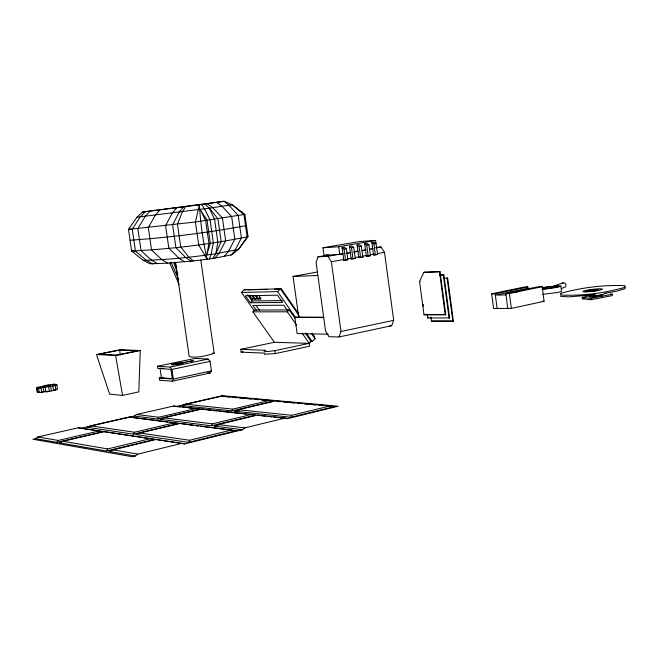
<?xml version="1.0" encoding="UTF-8"?>
<svg xmlns="http://www.w3.org/2000/svg" width="658" height="658" viewBox="0 0 658 658"><rect width="100%" height="100%" fill="white"/><g stroke="black" fill="none" stroke-linecap="round" stroke-linejoin="round"><path stroke-width="0.99" d="M140.244 350.566L138.838 391.872L122.544 395.425L109.631 394.109L96.446 354.498L120.669 349.678L140.244 350.566L115.627 355.517L96.446 354.498M212.624 258.561L215.882 253.717L217.839 242.193L214.574 219.287L209.376 208.183L204.835 204.112L142.465 212.032L136.971 217.206L128.466 229.42L131.633 251.027L143.279 260.371L150.008 263.8L167.626 263.159L193.485 260.963L212.624 258.561L231.682 254.819L238.509 249.39L248.025 236.691L244.866 214.368L232.175 204.728L224.065 201.266L142.465 212.032M328.893 254.95L317.929 256.859L316.079 262.509L325.587 331.196L328.984 336.723L339.034 336.962L391.65 325.735L393.69 320.347L384.478 252.302L380.982 247.021L375.858 247.334M339.034 336.962L340.976 331.468L331.361 261.736L327.906 256.299L317.929 256.859M209.384 259.055L211.086 254.449L213.356 242.868L210.075 219.928L204.564 208.866L201.587 204.564M291 417.238L291.716 415.313L329.962 405.97L334.116 406.669L291 417.238L234.7 411.225L238.344 409.72L275.406 400.977L329.962 405.97M143.279 260.371C167.535 259.745 191.856 257.311 215.882 253.717L221.178 241.675L217.921 218.793L209.376 208.183L136.971 217.206M231.887 410.921L232.71 409.136L269.648 400.442L273.531 401.1L231.887 410.921L182.036 405.599L185.441 404.185L221.236 396.009L269.648 400.442M424.418 272.256L440.046 271.68L445.77 314.656L424.015 314.746L419.557 281.492L423.867 272.363L424.961 272.157M211.424 425.784L212.345 423.859L251.586 414.458L255.666 415.149L211.424 425.784L160.198 419.335L163.768 417.855L201.71 409.054L251.586 414.458M231.501 430.028L180.127 423.472L139.767 432.997L136.025 434.551L188.616 442.34L189.652 440.26L231.501 430.028L235.794 430.768L242.514 429.699L244.932 427.881L284.988 418.077L287.636 418.62L338.113 406.233L223.251 395.771L176.179 406.521L180.193 406.957M172.199 381.221L173.375 379.074L171.968 369.434L170.134 367.065L157.558 366.267L157.871 368.455L170.118 369.261L171.072 370.495L172.149 377.856L171.532 378.983L159.277 378.037L159.59 380.217L172.199 381.221L210.182 372.979L211.407 370.849L210.05 361.365L208.183 359.046L195.253 358.38L157.558 366.267M157.64 419.014L158.644 417.221L196.446 408.478L200.262 409.136L157.64 419.014L134.306 416.078L80.926 428.268L78.261 427.774L37.934 436.961L35.499 438.639L32.9 439.231L132.348 456.734L135.186 456.035L137.843 454.11L181.781 443.352L184.676 443.895L242.514 429.699L214.319 426.145L218.143 424.575L257.533 415.099L284.988 418.077M133.401 434.165L134.52 432.232L174.715 422.773L178.721 423.472L133.401 434.165L87.078 427.297L90.574 425.833L129.363 416.983L174.715 422.773M106.423 451.018L107.682 448.937L150.583 438.656L154.803 439.396L106.423 451.018L59.253 442.785L62.921 441.255L104.203 431.673L150.583 438.656M185.671 206.694L182.381 211.827L177.471 224.263L180.769 247.087L188.92 257.22L193.485 260.963M152.927 263.99L146.553 260.543L135.466 251.117L132.266 229.247L140.195 216.934L145.311 211.753M56.901 442.373L58.208 440.441L99.309 430.941L103.248 431.632L56.901 442.373L35.499 438.639M183.442 206.982L179.157 212.238L172.61 224.839L175.9 247.597L185.688 257.533L191.239 261.185M224.296 256.332L228.474 251.34L234.84 239.199L231.632 216.581L222.059 206.267L216.614 202.376L204.835 204.112M176.689 207.821L172.297 213.06L165.569 225.604L168.843 248.206L178.795 258.051L184.454 261.662M214.985 258.068L219.213 253.034L225.661 240.812L222.42 218.037L212.74 207.665L207.229 203.75M159.91 209.968L155.329 215.174L148.305 227.61L151.554 249.925L161.786 259.614L167.626 263.159M149.958 211.177L145.188 216.342L137.835 228.655L141.051 250.665L151.57 260.198L157.591 263.685M265.051 353.149L241.182 352.145L240.787 349.324L265.635 350.303L263.99 351.331L267.822 351.487L274.921 350.665L309.219 343.353L311.111 341.469L305.345 333.17M310.132 341.444L312.18 341.502L315.009 338.681L314.466 336.674L312.147 333.326M264.401 354.234L275.332 353.585L309.622 346.223L309.219 343.353L274.386 342.292L252.911 311.851L287.283 311.802L289.207 309.934L294.965 318.233M252.911 311.851L254.794 310.05L289.207 309.934M254.227 310.642L241.387 292.432L277.553 291.626L280.473 288.829L281.451 289.002L298.247 313.257M258.726 299.086L261.152 299.053L258.709 295.565L256.283 295.606L258.726 299.086L259.992 297.877M252.096 299.184L254.49 299.151L252.055 295.689L249.67 295.73L252.096 299.184L253.363 297.984M250.279 302.77L282.529 302.409L277.495 295.179L245.352 295.779L250.279 302.77L252.17 300.969L282.438 300.574M255.32 299.135L257.73 299.102L255.288 295.623L252.886 295.672L255.32 299.135L257.212 297.334M241.387 292.432L244.241 289.742L280.473 288.829L299.201 315.873M134.306 416.078L136.543 414.491L173.72 406.019L196.446 408.478M561.842 283.59L563.388 282.726L565.123 283.31L566.028 285.013L565.576 286.822L561.225 288.665M135.186 456.035L109.105 451.487L113.044 449.858L156.135 439.486L181.781 443.352M612.631 295.541L590.892 299.727L582.371 298.773L582.198 297.416L595.161 294.57M542.751 294.34L558.124 292.432L561.562 291.206L560.912 286.14L557.466 287.34L542.093 289.257M563.388 282.726L554.044 285.942L555.796 286.543M248.025 236.691C209.696 244.488 170.669 249.078 131.633 251.027L135.466 251.117M200.78 259.926L214.195 353.412C206.25 355.69 197.342 358.273 189.2 356.587L175.554 262.246M39.702 392.036L37.416 392.407L36.708 387.57L48.379 384.766L55.017 384.157L52.92 384.741L56.884 384.716L53.076 385.547L55.272 385.44L55.946 389.89L49.416 391.436L45.871 392.012L45.147 387.2L38.493 388.138L39.167 392.604L43.839 391.888L43.165 387.43M54.54 389.775L53.75 389.997L55.946 389.89M55.272 385.44L48.684 386.633L49.416 391.436M246.446 225.538C208.002 232.784 169.057 237.538 130.054 240.228M38.493 388.138L40.632 387.554L36.741 387.957M188.616 442.34L235.794 430.768L200.558 426.261M109.105 451.487L112.074 450.771M214.319 426.145L218.259 425.2M136.025 434.551L137.999 434.083M234.7 411.225L239.668 410.049M244.866 214.368L195.41 221.993L128.466 229.42L132.266 229.247M59.253 442.785L61.227 442.324M160.198 419.335L163.176 418.644M182.036 405.599L184.001 405.147M582.198 297.416L590.72 298.354L612.458 294.184L610.542 293.97M603.838 294.34L589.132 296.725L592.578 297.095L602.021 295.006M582.371 298.773L584.337 298.337M592.249 297.432L596.173 296.561L596 295.212M173.375 379.074L211.407 370.849M528.053 288.887L527.806 286.962L524.261 287.036L491.682 293.813L493.599 308.479L511.356 308.413L544.076 301.298L542.192 286.649L538.565 286.724L505.829 293.583L507.762 308.429M430.891 317.057L431.434 321.104L453.378 321.137L447.654 278.063L443.714 278.186M159.277 378.037L162.246 377.404M163.842 368.464L159.993 368.209L161.399 377.799L163.39 377.371M431.434 321.104L453.378 321.137M439.955 275.044L443.879 274.912L449.603 317.929L449.052 318.053L443.327 275.019L439.396 275.151M427.215 313.924L427.749 317.962L428.3 317.839M340.976 331.468L393.69 320.347M424.015 314.746L445.77 314.656M171.968 369.434L210.05 361.365M240.787 349.324L274.386 342.292M505.829 293.583L509.415 293.526L542.192 286.649M170.134 367.065L208.183 359.046M241.182 352.145L243.164 351.726M491.682 293.813L495.186 293.756L527.806 286.962M532.848 288.36L526.984 288.484L495.359 295.097L506.002 294.932M215.882 253.717L238.509 249.39L247.128 236.97L243.962 214.582L232.175 204.728L230.366 204.926M119.666 350.105L99.35 354.152L116.672 355.057L137.283 350.92L119.666 350.105L120.225 355.156M328.194 334.231L297.12 333.581L294.866 317.444L298.872 316.638M447.654 278.063L447.103 278.169L452.827 321.252M443.327 275.019L443.879 274.912M419.557 281.492L420.108 281.385M423.867 272.363L440.046 271.68M323.654 317.181L298.716 317.082L293.04 276.434L317.238 272.05M343.797 260.247L347.843 259.754L346.322 248.683L344.323 247.235L342.061 247.63L343.797 260.247L347.843 259.754M351.191 258.931L355.23 258.438L353.724 247.408L351.717 245.969L349.472 246.355L351.191 258.931L355.23 258.438M358.816 257.574L362.846 257.081L361.349 246.092L359.334 244.661L357.105 245.039L358.816 257.574L362.846 257.081M366.383 256.225L370.405 255.732L368.916 244.784L366.901 243.353L364.68 243.74L366.383 256.225L370.405 255.732M371.86 242.506L373.876 243.921L376.08 243.542L374.065 242.128L371.86 242.506L373.547 254.95L377.56 254.457L375.586 240.433L359.556 241.535L322.988 247.77L324.049 255.46L342.933 254.013M373.547 254.95L377.56 254.457M331.361 261.736L343.386 259.597M347.399 258.89L351.405 258.175M355.41 257.467L359.424 256.752M362.426 256.217L366.44 255.501M370.446 254.794L374.451 254.078M377.462 253.544L384.478 252.302M604.069 293.427L616.447 291.231L625.1 288.673L624.944 286.954M327.906 256.299L338.919 254.375M340.926 254.021L342.925 253.667M347.934 252.795L349.933 252.442M355.945 251.397L357.944 251.043M363.956 249.991L365.955 249.645M370.964 248.765L372.971 248.42M375.973 247.893L380.982 247.021M346.059 253.462L350.344 252.713M353.486 252.162L357.968 251.381M361.982 250.673L365.544 250.056M369.738 249.316L372.716 248.798M342.061 247.63L344.06 249.078L346.322 248.683M349.472 246.355L351.471 247.795L353.724 247.408M357.105 245.039L359.112 246.479L361.349 246.092M364.68 243.74L366.695 245.163L368.916 244.784M324.049 255.46L327.158 254.917M322.988 247.77L338.73 246.75L375.586 240.433M542.274 287.612L557.589 285.778L560.912 286.14M542.554 287.727L556.372 286.041L559.201 286.353L549.241 288.5L542.315 289.076M55.527 389.478L57.55 389.158L56.802 384.33M48.47 391.23L41.306 392.012M209.376 208.183L232.175 204.728M216.614 202.376L224.065 201.266L228.894 205.214L238.221 215.479L241.396 237.949L235.251 249.966L231.682 254.819L230.868 254.852M594.38 294.743L568.734 296.873L560.558 296.322M44.292 391.378L45.879 391.296M293.04 276.434L317.682 275.513M247.63 289.849L267.107 289.364M274.279 289.183L281.451 289.002M517.427 291.502L511.208 291.913L514.005 291.864M515.864 291.831L517.723 291.798M542.258 301.315L544.076 301.298M427.749 317.962L449.603 317.929M294.866 317.444L323.884 317.575M389.775 325.718L391.65 325.735M244.241 289.742L245.821 289.833M207.196 372.773L210.182 372.979M161.399 377.799L171.977 378.605M225.332 396.667L230.349 397.128M232.364 397.317L237.382 397.777M239.389 397.958L244.414 398.427M247.424 398.699L251.438 399.069M254.449 399.348L258.471 399.719M261.481 399.99L265.495 400.36M268.513 400.64L273.531 401.1M276.418 401.364L280.464 401.734M283.499 402.013L287.546 402.392M290.589 402.671L294.636 403.041M297.671 403.321L301.718 403.691M304.761 403.971L308.808 404.341M311.843 404.621L315.889 404.991M318.933 405.27L322.979 405.641M326.014 405.92L330.061 406.299M332.093 406.479L334.116 406.669M185.441 404.185L232.71 409.136M238.344 409.72L291.716 415.313M604.422 293.361L606.298 293.567M182.2 407.17L186.214 407.606M188.221 407.828L192.235 408.264M194.242 408.478L200.262 409.136M211.012 410.304L201.71 409.054M213.044 410.518L217.107 410.962M219.13 411.184L241.453 413.611M243.485 413.824L246.528 414.162M248.559 414.375L255.666 415.149M260.642 415.691L265.643 416.234M267.642 416.448L271.639 416.884M273.638 417.106L277.643 417.534M279.642 417.756L287.636 418.62M136.543 414.491L158.644 417.221M163.768 417.855L212.345 423.859M218.143 424.575L244.932 427.881M133.714 417.715L167.724 422.058M169.723 422.321L178.721 423.472M193.51 425.364L180.127 423.472M195.525 425.619L198.543 426.006M90.574 425.833L134.52 432.232M139.767 432.997L189.652 440.26M78.261 427.774L99.309 430.941M80.926 428.268L103.248 431.632M154.803 439.396L104.203 431.673M158.586 439.963L184.676 443.895M37.934 436.961L58.208 440.441M62.921 441.255L107.682 448.937M113.044 449.858L137.843 454.11M173.72 406.019L175.357 406.348M156.135 439.486L157.583 439.815M129.363 416.983L130.72 417.328M257.533 415.099L258.643 415.478M212.789 352.927L214.195 353.412M221.236 396.009L222.322 396.396M256.406 310.477L252.861 305.444L283.787 305.189L287.299 310.255M255.929 305.32L259.474 310.354M247.795 294.759L252.17 300.969M277.553 291.626L295.45 317.395M306.414 333.187L312.18 341.502M287.283 311.802L296.519 325.085M302.293 333.392L309.219 343.353M311.497 333.614L315.009 338.681M170.981 262.057L178.696 279.724M169.772 263.093L179.124 284.527M174.51 262.386L176.846 267.962M173.868 262.526L177.907 274.847M115.627 355.517L122.544 395.425M48.684 386.633L45.147 387.2M41.035 388.014L41.709 392.481M36.708 387.57L37.416 392.407M52.829 386.114L53.504 390.572M50.633 386.221L51.308 390.679M274.921 350.665L275.332 353.585M366.695 245.163L368.184 256.126M359.112 246.479L360.609 257.475M351.471 247.795L352.984 258.833M344.06 249.078L345.573 260.157M338.73 246.75L339.799 254.556M373.876 243.921L375.364 254.852M439.495 271.787L445.219 314.771M423.217 304.555L423.481 306.57M526.811 287.168L526.984 288.484M509.415 293.526L511.356 308.413M495.186 293.756L497.111 308.47M602.07 295.845L602.243 297.202M590.72 298.354L590.892 299.727M592.356 291.099A5.889 0.584 -6.9 0 1 596.214 290.746M199.366 204.885L195.41 221.993L198.708 244.973L207.18 259.425C202.952 241.527 200.534 223.226 199.366 204.885M171.565 364.376L171.516 364.606A9.796 1.077 -8.6 0 0 173.72 364.886L181.756 363.948L182.949 363.496L175.892 364.203L185.523 362.287L176.023 363.183L171.565 364.376M208.956 243.575L206.694 255.172L210.346 243.345L207.056 220.381L200.147 209.499L205.666 220.594L208.956 243.575M560.953 293.238L560.386 295.014C582.042 296.1 604.085 293.213 624.935 287.357L624.779 285.654C603.353 284.774 581.623 287.571 560.953 293.238M193.436 360.716L186.304 361.859L193.436 360.716M45.081 385.966L42.828 386.97L50.814 385.678L45.081 385.966M588.474 291.231A5.889 0.576 -6.9 0 0 598.278 289.808A5.889 0.576 -6.9 0 0 591.18 289.939A5.889 0.576 -6.9 0 0 588.474 291.231M585.694 291.848A9.854 0.971 -6.9 0 0 602.078 289.454A9.854 0.971 -6.9 0 0 590.177 289.685A9.854 0.971 -6.9 0 0 585.694 291.848"/></g></svg>
